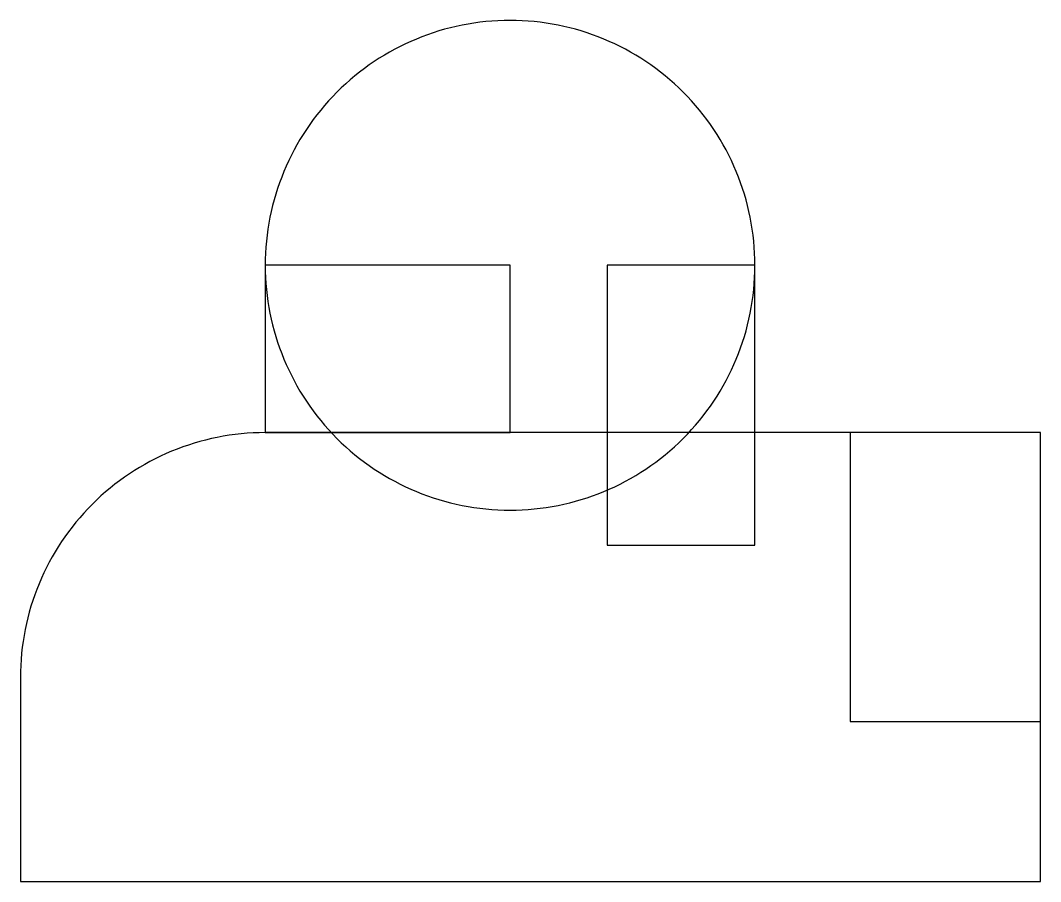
# Model space of a CAD drawing. Extents: x 0 to 50, y 0 to 42.2.
import ezdxf

# ---------------------------------------------------------------- set-up
doc = ezdxf.new("R2010")
doc.units = 0
doc.layers.add('LAYER_1', color=18, linetype='CONTINUOUS')

msp = doc.modelspace()

# ---------------------------------------------------------------- linework, layer by layer
at = {"layer": 'LAYER_1'}
for points in [[(24, 42.2, 0.414214), (12, 30.2, 0.414214), (24, 18.2, 0.414214), (36, 30.2, 0.414214)], [(50, 0), (50, 22), (12, 22, 0.414214), (0, 10), (0, 0)]]:
    msp.add_lwpolyline(points, format="xyb", close=True, dxfattribs=at)
for points in [[(12, 22), (24, 22), (24, 30.2), (12, 30.2)], [(28.754, 16.491), (36, 16.491), (36, 30.2), (28.754, 30.2)], [(40.667, 7.848), (50, 7.848), (50, 22), (40.667, 22)]]:
    msp.add_lwpolyline(points, close=True, dxfattribs=at)

doc.saveas('drawing.dxf')
